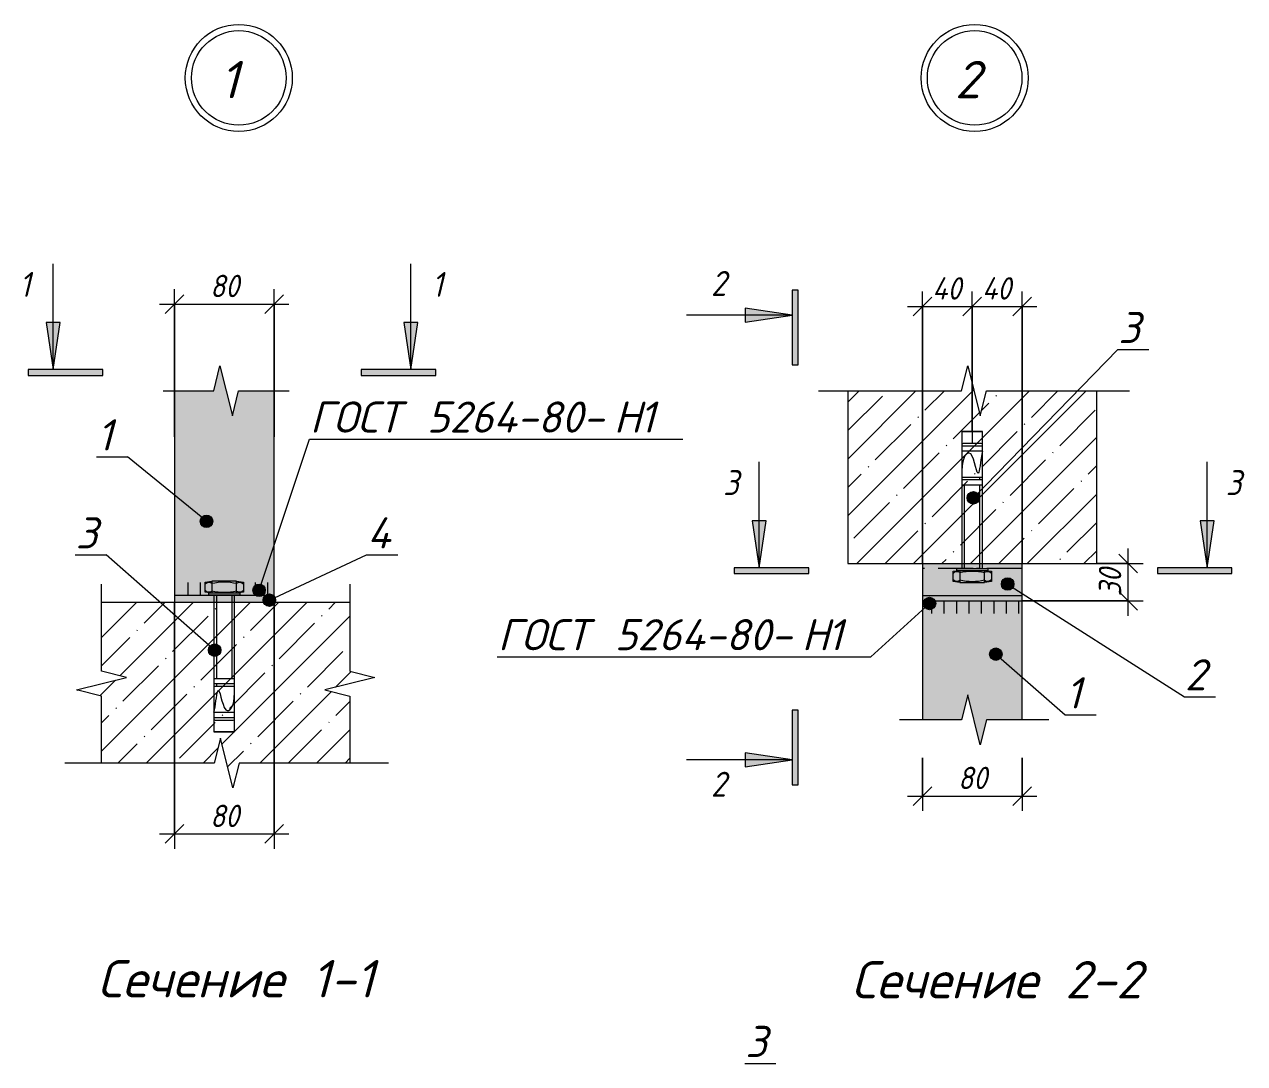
# Model space of a CAD drawing. Header units: millimetres. Extents: x 1214 to 43479, y -809 to 8550.
# Drawn here: x 19799 to 20779, y 2429 to 3264 of the extents above; entities that cross this region are included whole.
import ezdxf

# ---------------------------------------------------------------- set-up
doc = ezdxf.new("R2010")
doc.units = ezdxf.units.MM
doc.linetypes.add('IMPORT-Невидимая', pattern=[39.122222, 28.222222, -10.9])
for name, color, linetype, lineweight in [('A-ANNO-DIMS', 7, 'Continuous', 9), ('A-ANNO-DIMS-10', 7, 'Continuous', 9), ('A-ANNO-NOTE', 7, 'Continuous', 9), ('A-DETL', 7, 'Continuous', 9), ('A-DETL-2', 7, 'Continuous', 5), ('A-DETL-3', 7, 'Continuous', 20), ('A-DETL-4', 7, 'IMPORT-Невидимая', 5), ('A-DETL-GENF', 7, 'Continuous', 9), ('A-DETL-GENF-2', 7, 'Continuous', 5), ('G-ANNO-TEXT', 7, 'Continuous', 9)]:
    doc.layers.add(name, color=color, linetype=linetype, lineweight=lineweight)
doc.layers.add('A-DETL-GENF-1', color=7, linetype='Continuous', lineweight=9, true_color=0xffffff)
doc.styles.add('ISOCPEUR_B_I', font='', dxfattribs={"height": 30})
doc.styles.add('ISOCPEUR_I_1', font='isocpeui.ttf', dxfattribs={"width": 0.9, "height": 18})
doc.styles.add('ISOCPEUR_I_2', font='isocpeui.ttf', dxfattribs={"width": 0.9, "height": 20})
doc.styles.add('ISOCPEUR_I_3', font='isocpeui.ttf', dxfattribs={"height": 25})
doc.styles.get('ISOCPEUR_B_I').set_extended_font_data('ISOCPEUR', italic=True, bold=True)
doc.dimstyles.new('ISO-1_8_0_9К_СРЕДНИЙ', dxfattribs={"dimscale": 304.8, "dimtxt": 17.927661, "dimasz": 0.049213, "dimexe": 0.03937, "dimexo": 0, "dimgap": 0, "dimtad": 1, "dimdec": 0, "dimzin": 0, "dimdsep": 46, "dimtxsty": 'ISOCPEUR_I_1', "dimblk1": 'OBLIQUE', "dimblk2": 'OBLIQUE', "dimsah": 1, "dimcen": 0.09, "dimdle": 0.03937, "dimazin": 0, "dimtfac": 1, "dimtdec": 4, "dimtix": 1, "dimtmove": 0, "dimatfit": 3, "dimfxl": 1, "dimtvp": 1, "dimtolj": 1, "dimtzin": 0, "dimarcsym": 2})
pattern_1 = [(45, (17226.05, 0), (-22.80985, 22.80985), []), (45, (17248.86, 0), (-22.80985, 22.80985), [40.322, -8.064, 0.671, -7.394])]

# ---------------------------------------------------------------- blocks, each defined once
blk = doc.blocks.new('DET_Линия разрыва - Линия разрыва-17294159-АР1_Фахверк_Швеллер 80_Узлы')
at = {"layer": 'A-DETL-GENF'}
for p, q in [((-5, 20), (-10, 0)), ((5, -20), (-5, 20)), ((-10, 0), (-50.54, 0)), ((10, 0), (5, -20)), ((50.54, 0), (10, 0))]:
    blk.add_line(p, q, dxfattribs=at)
blk = doc.blocks.new('DET_Линия разрыва - Линия разрыва-17294160-АР1_Фахверк_Швеллер 80_Узлы')
at = {"layer": 'A-DETL-GENF'}
for p, q in [((-5, 20), (-10, 0)), ((5, -20), (-5, 20)), ((-10, 0), (-63.74, 0)), ((10, 0), (5, -20)), ((80, 0), (10, 0))]:
    blk.add_line(p, q, dxfattribs=at)
blk = doc.blocks.new('DET_Линия разрыва - Линия разрыва-V1-АР1_Фахверк_Швеллер 80_Узлы')
at = {"layer": 'A-DETL-GENF'}
for p, q in [((-5, 20), (-10, 0)), ((5, -20), (-5, 20)), ((-10, 0), (-80, 0)), ((10, 0), (5, -20)), ((63.74, 0), (10, 0))]:
    blk.add_line(p, q, dxfattribs=at)
blk = doc.blocks.new('DET_Линия разрыва - Линия разрыва-17294161-АР1_Фахверк_Швеллер 80_Узлы')
at = {"layer": 'A-DETL-GENF'}
for p, q in [((-5, 20), (-10, 0)), ((5, -20), (-5, 20)), ((-10, 0), (-130, 0)), ((10, 0), (5, -20)), ((130, 0), (10, 0))]:
    blk.add_line(p, q, dxfattribs=at)
blk = doc.blocks.new('DET_Линия разрыва - Линия разрыва-17294162-АР1_Фахверк_Швеллер 80_Узлы')
at = {"layer": 'A-DETL-GENF'}
for p, q in [((-5, 20), (-10, 0)), ((5, -20), (-5, 20)), ((-10, 0), (-60, 0)), ((10, 0), (5, -20)), ((60, 0), (10, 0))]:
    blk.add_line(p, q, dxfattribs=at)
blk = doc.blocks.new('DET_Линия разрыва - Линия разрыва-17294163-АР1_Фахверк_Швеллер 80_Узлы')
at = {"layer": 'A-DETL-GENF'}
for p, q in [((-5, 20), (-10, 0)), ((5, -20), (-5, 20)), ((-10, 0), (-125, 0)), ((10, 0), (5, -20)), ((125, 0), (10, 0))]:
    blk.add_line(p, q, dxfattribs=at)
blk = doc.blocks.new('DIMBLOCK3-АР1_Фахверк_Швеллер 80_Узлы')
at = {"layer": 'A-ANNO-DIMS-10'}
for p, q in [((19919.15, 2799.45), (19919.15, 2601.51)), ((19919.15, 2613.51), (19919.15, 2799.45)), ((19999.15, 2799.45), (19999.15, 2601.51)), ((19999.15, 2613.51), (19999.15, 2799.45)), ((19907.15, 2613.51), (20011.15, 2613.51))]:
    blk.add_line(p, q, dxfattribs=at)
at = {"layer": 'A-ANNO-DIMS-10', "lineweight": 20}
for p, q in [((19919.15, 2613.51), (19926.65, 2621.01)), ((19999.15, 2613.51), (20006.65, 2621.01)), ((19919.15, 2613.51), (19911.65, 2606.01)), ((19999.15, 2613.51), (19991.65, 2606.01))]:
    blk.add_line(p, q, dxfattribs=at)
at = {"layer": 'A-ANNO-DIMS-10', "color": 0, "insert": (19947.77, 2637.03), "char_height": 18, "width": 27.3052, "attachment_point": 1, "line_spacing_factor": 1.149209, "style": 'ISOCPEUR_I_1'}
blk.add_mtext('80', dxfattribs=at)
blk = doc.blocks.new('_Oblique')
at = {"color": 0, "linetype": 'ByBlock', "lineweight": -2}
blk.add_line((-0.5, -0.5), (0.5, 0.5), dxfattribs=at)
blk = doc.blocks.new('DIMBLOCK4-АР1_Фахверк_Швеллер 80_Узлы')
at = {"layer": 'A-ANNO-DIMS-10'}
for p, q in [((20520.08, 2674.72), (20520.08, 2632)), ((20520.08, 2644), (20520.08, 2674.72)), ((20600.08, 2674.72), (20600.08, 2632)), ((20600.08, 2644), (20600.08, 2674.72)), ((20508.08, 2644), (20612.08, 2644))]:
    blk.add_line(p, q, dxfattribs=at)
at = {"layer": 'A-ANNO-DIMS-10', "lineweight": 20}
for p, q in [((20520.08, 2644), (20527.58, 2651.5)), ((20600.08, 2644), (20607.58, 2651.5)), ((20520.08, 2644), (20512.58, 2636.5)), ((20600.08, 2644), (20592.58, 2636.5))]:
    blk.add_line(p, q, dxfattribs=at)
at = {"layer": 'A-ANNO-DIMS-10', "color": 0, "insert": (20548.7, 2667.52), "char_height": 18, "width": 27.3052, "attachment_point": 1, "line_spacing_factor": 1.149209, "style": 'ISOCPEUR_I_1'}
blk.add_mtext('80', dxfattribs=at)
blk = doc.blocks.new('DIMBLOCK5-АР1_Фахверк_Швеллер 80_Узлы')
at = {"layer": 'A-ANNO-DIMS-10', "lineweight": 20}
for p, q in [((20685.31, 2830.72), (20677.81, 2838.22)), ((20685.31, 2830.72), (20692.81, 2823.22)), ((20685.31, 2800.72), (20677.81, 2808.22)), ((20685.31, 2800.72), (20692.81, 2793.22))]:
    blk.add_line(p, q, dxfattribs=at)
at = {"layer": 'A-ANNO-DIMS-10'}
for p, q in [((20685.31, 2788.72), (20685.31, 2842.72)), ((20660.08, 2830.72), (20697.31, 2830.72)), ((20685.31, 2830.72), (20660.08, 2830.72)), ((20600.08, 2800.72), (20697.31, 2800.72)), ((20685.31, 2800.72), (20600.08, 2800.72))]:
    blk.add_line(p, q, dxfattribs=at)
at = {"layer": 'A-ANNO-DIMS-10', "color": 0, "insert": (20661.79, 2804.34), "char_height": 18, "width": 27.3052, "attachment_point": 1, "rotation": 90, "line_spacing_factor": 1.149209, "style": 'ISOCPEUR_I_1'}
blk.add_mtext('30', dxfattribs=at)
blk = doc.blocks.new('DIMBLOCK26-АР1_Фахверк_Швеллер 80_Узлы')
at = {"layer": 'A-ANNO-DIMS-10'}
for p, q in [((19919.15, 2932.47), (19919.15, 3051.2)), ((19999.15, 2932.47), (19999.15, 3051.2)), ((19907.15, 3039.2), (20011.15, 3039.2)), ((19919.15, 3039.2), (19919.15, 2932.47)), ((19999.15, 3039.2), (19999.15, 2932.47))]:
    blk.add_line(p, q, dxfattribs=at)
at = {"layer": 'A-ANNO-DIMS-10', "lineweight": 20}
for p, q in [((19919.15, 3039.2), (19911.65, 3031.7)), ((19919.15, 3039.2), (19926.65, 3046.7)), ((19999.15, 3039.2), (19991.65, 3031.7)), ((19999.15, 3039.2), (20006.65, 3046.7))]:
    blk.add_line(p, q, dxfattribs=at)
at = {"layer": 'A-ANNO-DIMS-10', "color": 0, "insert": (19947.77, 3062.72), "char_height": 18, "width": 27.3052, "attachment_point": 1, "line_spacing_factor": 1.149209, "style": 'ISOCPEUR_I_1'}
blk.add_mtext('80', dxfattribs=at)
blk = doc.blocks.new('DIMBLOCK27-АР1_Фахверк_Швеллер 80_Узлы')
at = {"layer": 'A-ANNO-DIMS-10'}
for p, q in [((20520.08, 2830.72), (20520.08, 3049.27)), ((20560.08, 2936.72), (20560.08, 3049.27)), ((20508.08, 3037.27), (20560.08, 3037.27)), ((20520.08, 3037.27), (20520.08, 2830.72)), ((20560.08, 3037.27), (20560.08, 2936.72))]:
    blk.add_line(p, q, dxfattribs=at)
at = {"layer": 'A-ANNO-DIMS-10', "lineweight": 20}
for p, q in [((20520.08, 3037.27), (20527.58, 3044.77)), ((20560.08, 3037.27), (20567.58, 3044.77)), ((20520.08, 3037.27), (20512.58, 3029.77)), ((20560.08, 3037.27), (20552.58, 3029.77))]:
    blk.add_line(p, q, dxfattribs=at)
at = {"layer": 'A-ANNO-DIMS-10', "color": 0, "insert": (20528.01, 3060.79), "char_height": 18, "width": 28.9601, "attachment_point": 1, "line_spacing_factor": 1.149209, "style": 'ISOCPEUR_I_1'}
blk.add_mtext('40', dxfattribs=at)
blk = doc.blocks.new('DIMBLOCK28-АР1_Фахверк_Швеллер 80_Узлы')
at = {"layer": 'A-ANNO-DIMS-10'}
for p, q in [((20560.08, 2936.72), (20560.08, 3049.27)), ((20600.08, 2830.72), (20600.08, 3049.27)), ((20560.08, 3037.27), (20612.08, 3037.27)), ((20560.08, 3037.27), (20560.08, 2936.72)), ((20600.08, 3037.27), (20600.08, 2830.72))]:
    blk.add_line(p, q, dxfattribs=at)
at = {"layer": 'A-ANNO-DIMS-10', "lineweight": 20}
for p, q in [((20560.08, 3037.27), (20567.58, 3044.77)), ((20600.08, 3037.27), (20607.58, 3044.77)), ((20560.08, 3037.27), (20552.58, 3029.77)), ((20600.08, 3037.27), (20592.58, 3029.77))]:
    blk.add_line(p, q, dxfattribs=at)
at = {"layer": 'A-ANNO-DIMS-10', "color": 0, "insert": (20568.01, 3060.79), "char_height": 18, "width": 28.9601, "attachment_point": 1, "line_spacing_factor": 1.149209, "style": 'ISOCPEUR_I_1'}
blk.add_mtext('40', dxfattribs=at)
blk = doc.blocks.new('_AT__Текстовая выноска - _AT__Текстовая выноска-17339261-АР1_Фахверк_Швеллер 80_Узлы')
at = {"layer": 'A-ANNO-NOTE'}
blk.add_line((0, 0), (30, 0), dxfattribs=at)
blk = doc.blocks.new('_AT__Текстовая выноска - _AT__Текстовая выноска-17339234-АР1_Фахверк_Швеллер 80_Узлы')
at = {"layer": 'A-ANNO-NOTE'}
blk.add_line((0, 0), (2.5, 0), dxfattribs=at)

msp = doc.modelspace()

# ---------------------------------------------------------------- hatches: boundary and pattern name
at = {"layer": 'A-ANNO-NOTE'}
h = msp.add_hatch(color=256, dxfattribs=at)
edge = h.paths.add_edge_path(flags=0)
edge.add_arc((20560.97899, 2883.56441), 5, 0, 360)
h = msp.add_hatch(color=256, dxfattribs=at)
edge = h.paths.add_edge_path(flags=0)
edge.add_arc((19944.91988, 2864.68116), 5, 0, 360)
h = msp.add_hatch(color=256, dxfattribs=at)
edge = h.paths.add_edge_path(flags=0)
edge.add_arc((19987.13865, 2809.28537), 5, 0, 360)
h = msp.add_hatch(color=256, dxfattribs=at)
edge = h.paths.add_edge_path(flags=0)
edge.add_arc((20588.50101, 2814.31911), 5, 0, 360)
h = msp.add_hatch(color=256, dxfattribs=at)
edge = h.paths.add_edge_path(flags=0)
edge.add_arc((19995.37318, 2801.33283), 5, 0, 360)
h = msp.add_hatch(color=256, dxfattribs=at)
edge = h.paths.add_edge_path(flags=0)
edge.add_arc((20525.69983, 2798.69584), 5, 0, 360)
h = msp.add_hatch(color=256, dxfattribs=at)
edge = h.paths.add_edge_path(flags=0)
edge.add_arc((19951.43691, 2761.15752), 5, 0, 360)
h = msp.add_hatch(color=256, dxfattribs=at)
edge = h.paths.add_edge_path(flags=0)
edge.add_arc((20578.99771, 2757.92328), 5, 0, 360)
at = {"layer": 'A-DETL-GENF'}
for points in [[(20420.15464, 2990.39417), (20420.15464, 3050.27094), (20415.46693, 3050.27094), (20415.46693, 2990.39417)], [(20377.74822, 3024.61314), (20415.46693, 3030.27094), (20377.74822, 3035.92875)], [(19821.61041, 2986.53673), (19827.26822, 3024.25544), (19815.95261, 3024.25544)], [(20108.99904, 2986.53673), (20114.65684, 3024.25544), (20103.34123, 3024.25544)], [(19827.26822, 2981.84903), (19861.48718, 2981.84903), (19861.48718, 2986.53673), (19801.61041, 2986.53673), (19801.61041, 2981.84903), (19822.31357, 2981.84903)], [(20069.12227, 2981.84903), (20128.99904, 2981.84903), (20128.99904, 2986.53673), (20069.12227, 2986.53673)], [(20388.89529, 2827.32206), (20394.55309, 2865.04076), (20383.23748, 2865.04076), (20388.38576, 2830.71893)], [(20748.75941, 2827.32206), (20754.41721, 2865.04076), (20743.1016, 2865.04076), (20748.24987, 2830.71893)], [(20389.59844, 2822.63435), (20428.77206, 2822.63435), (20428.77206, 2827.32206), (20368.89529, 2827.32206), (20368.89529, 2822.63435), (20388.89529, 2822.63435)], [(20743.1016, 2822.63435), (20768.75941, 2822.63435), (20768.75941, 2827.32206), (20708.88264, 2827.32206), (20708.88264, 2822.63435)], [(20420.15464, 2652.99983), (20420.15464, 2712.8766), (20415.46693, 2712.8766), (20415.46693, 2652.99983)], [(20377.74822, 2667.34202), (20415.46693, 2672.99983), (20377.74822, 2678.65763)]]:
    msp.add_hatch(color=256, dxfattribs=at).paths.add_polyline_path(points, flags=0)
at = {"layer": 'A-DETL-GENF-1'}
for points in [[(19999.14707, 2805.4507), (19999.14707, 2969.46964), (19970.69198, 2969.46964), (19965.69198, 2949.46964), (19955.69198, 2989.46964), (19950.69198, 2969.46964), (19919.14707, 2969.46964), (19919.14707, 2805.4507), (19970.69198, 2805.4507)], [(20600.07735, 2800.71893), (20600.07735, 2830.71893), (20520.07735, 2830.71893), (20520.07735, 2800.71893)], [(19999.14707, 2799.4507), (19999.14707, 2805.4507), (19919.14707, 2805.4507), (19919.14707, 2799.4507)], [(20566.50908, 2685.21821), (20571.50908, 2705.21821), (20600.07735, 2705.21821), (20600.07735, 2800.71893), (20520.07735, 2800.71893), (20520.07735, 2705.21821), (20551.50908, 2705.21821), (20556.50908, 2725.21821), (20561.50908, 2705.21821)]]:
    msp.add_hatch(color=256, dxfattribs=at).paths.add_polyline_path(points, flags=0)
at = {"layer": 'A-DETL-GENF-2'}
h = msp.add_hatch(dxfattribs=at)
h.set_pattern_fill('FP_1', color=256, style=0, pattern_type=2)
h.set_pattern_definition(pattern_1)
h.paths.add_polyline_path([(20460.07735, 2830.71893), (20660.07735, 2830.71893), (20660.07735, 2969.46964), (20571.50908, 2969.46964), (20566.50908, 2949.46964), (20556.50908, 2989.46964), (20551.50908, 2969.46964), (20460.07735, 2969.46964)], flags=0)
h = msp.add_hatch(dxfattribs=at)
h.set_pattern_fill('FP_1', color=256, style=0, pattern_type=2)
h.set_pattern_definition(pattern_1)
h.paths.add_polyline_path([(19966.03468, 2650.4507), (19971.03468, 2670.4507), (20060.03422, 2670.4507), (20060.03422, 2724.19009), (20040.03422, 2729.19009), (20080.03422, 2739.19009), (20060.03422, 2744.19009), (20060.03422, 2799.4507), (19860.52414, 2799.4507), (19860.52414, 2744.19009), (19880.52414, 2739.19009), (19840.52414, 2729.19009), (19860.52414, 2724.19009), (19860.52414, 2670.4507), (19951.03468, 2670.4507), (19956.03468, 2690.4507), (19961.03468, 2670.4507)], flags=0)

# ---------------------------------------------------------------- linework, layer by layer
at = {"layer": 'A-ANNO-NOTE'}
for p, q in [((20560.97899, 2883.56441), (20676.9681, 3002.59899)), ((19987.13865, 2809.28537), (20027.50364, 2930.68321)), ((19944.91988, 2864.68116), (19881.48754, 2916.36301)), ((19951.43691, 2761.15752), (19864.37203, 2837.65353)), ((19995.37318, 2801.33283), (20073.55023, 2837.65353)), ((20588.50101, 2814.31911), (20730.48592, 2723.6149)), ((20525.69983, 2798.69584), (20478.49118, 2755.84753)), ((20578.99771, 2757.92328), (20634.72385, 2709.16683))]:
    msp.add_line(p, q, dxfattribs=at)
for centre in [(20560.97899, 2883.56441), (19944.91988, 2864.68116), (19987.13865, 2809.28537), (20588.50101, 2814.31911), (19995.37318, 2801.33283), (20525.69983, 2798.69584), (19951.43691, 2761.15752), (20578.99771, 2757.92328)]:
    msp.add_circle(centre, 5, dxfattribs=at)
at = {"layer": 'A-DETL'}
for centre, radius in [((19970.83991, 3220.838), 43), ((19970.83991, 3220.838), 38), ((20562.02507, 3220.838), 43), ((20562.02507, 3220.838), 38)]:
    msp.add_circle(centre, radius, dxfattribs=at)
at = {"layer": 'A-DETL-2'}
for p, q in [((19821.61041, 2986.53673), (19821.61041, 3071.53673)), ((20108.99904, 2986.53673), (20108.99904, 3071.53673)), ((20415.46693, 3050.27094), (20415.46693, 3030.27094)), ((20420.15464, 3050.27094), (20415.46693, 3050.27094)), ((20420.15464, 2990.39417), (20420.15464, 3050.27094)), ((20415.46693, 3030.27094), (20330.46693, 3030.27094)), ((20377.74822, 3035.92875), (20377.74822, 3024.61314)), ((20415.46693, 3030.27094), (20377.74822, 3035.92875)), ((20377.74822, 3024.61314), (20415.46693, 3030.27094)), ((20415.46693, 3030.27094), (20415.46693, 2990.39417)), ((19815.95261, 3024.25544), (19821.61041, 2986.53673)), ((19827.26822, 3024.25544), (19815.95261, 3024.25544)), ((19821.61041, 2986.53673), (19827.26822, 3024.25544)), ((20114.65684, 3024.25544), (20103.34123, 3024.25544)), ((20103.34123, 3024.25544), (20108.99904, 2986.53673)), ((20108.99904, 2986.53673), (20114.65684, 3024.25544)), ((20415.46693, 2990.39417), (20420.15464, 2990.39417)), ((19801.61041, 2986.53673), (19801.61041, 2981.84903)), ((19821.61041, 2986.53673), (19801.61041, 2986.53673)), ((19801.61041, 2981.84903), (19861.48718, 2981.84903)), ((19861.48718, 2986.53673), (19821.61041, 2986.53673)), ((19861.48718, 2981.84903), (19861.48718, 2986.53673)), ((20108.99904, 2986.53673), (20069.12227, 2986.53673)), ((20069.12227, 2986.53673), (20069.12227, 2981.84903)), ((20069.12227, 2981.84903), (20128.99904, 2981.84903)), ((20128.99904, 2986.53673), (20108.99904, 2986.53673)), ((20128.99904, 2981.84903), (20128.99904, 2986.53673)), ((19919.14707, 2969.46964), (19919.14707, 2805.4507)), ((19999.14707, 2805.4507), (19999.14707, 2969.46964)), ((20551.81125, 2936.71893), (20568.34345, 2936.71893)), ((20568.34345, 2936.71893), (20551.81125, 2936.71893)), ((20551.81125, 2936.71893), (20551.81125, 2826.71893)), ((20560.07735, 2936.71893), (20560.07735, 2927.13869)), ((20568.34345, 2826.71893), (20568.34345, 2936.71893)), ((20568.34345, 2925.07217), (20551.81125, 2925.07217)), ((20567.37152, 2927.13869), (20552.78318, 2927.13869)), ((20388.89529, 2827.32206), (20388.89529, 2912.32206)), ((20568.34345, 2920.93912), (20551.81125, 2920.93912)), ((20748.75941, 2827.32206), (20748.75941, 2912.32206)), ((20568.34345, 2899.97619), (20551.81125, 2899.97619)), ((20568.34345, 2897.90966), (20551.81125, 2897.90966)), ((20568.34345, 2893.77661), (20551.81125, 2893.77661)), ((20553.91969, 2826.71893), (20553.91969, 2893.77661)), ((20566.18819, 2897.90966), (20566.18819, 2899.97619)), ((20566.235, 2826.71893), (20566.235, 2893.77661)), ((20566.27692, 2897.90966), (20566.27692, 2899.97619)), ((20383.23748, 2865.04076), (20388.89529, 2827.32206)), ((20394.55309, 2865.04076), (20383.23748, 2865.04076)), ((20388.89529, 2827.32206), (20394.55309, 2865.04076)), ((20754.41721, 2865.04076), (20743.1016, 2865.04076)), ((20743.1016, 2865.04076), (20748.75941, 2827.32206)), ((20748.75941, 2827.32206), (20754.41721, 2865.04076)), ((20368.89529, 2827.32206), (20368.89529, 2822.63435)), ((20388.89529, 2827.32206), (20368.89529, 2827.32206)), ((20428.77206, 2827.32206), (20388.89529, 2827.32206)), ((20428.77206, 2822.63435), (20428.77206, 2827.32206)), ((20520.07735, 2830.71893), (20520.07735, 2800.71893)), ((20544.66942, 2824.51426), (20550.15803, 2825.28312)), ((20544.66942, 2816.32098), (20544.66942, 2824.51426)), ((20547.40266, 2826.71893), (20547.40266, 2825.28312)), ((20547.40266, 2826.71893), (20572.75203, 2826.71893)), ((20547.40266, 2825.28312), (20572.75203, 2825.28312)), ((20550.15803, 2825.28312), (20550.15803, 2815.53465)), ((20550.15803, 2825.28312), (20569.99667, 2825.28312)), ((20565.62093, 2826.71893), (20563.5782, 2826.71893)), ((20569.99667, 2815.53465), (20569.99667, 2825.28312)), ((20569.99667, 2825.28312), (20575.48527, 2824.51426)), ((20572.75203, 2825.28312), (20572.75203, 2826.71893)), ((20575.48527, 2824.51426), (20575.48527, 2816.32098)), ((20600.07735, 2800.71893), (20600.07735, 2830.71893)), ((20748.75941, 2827.32206), (20708.88264, 2827.32206)), ((20708.88264, 2827.32206), (20708.88264, 2822.63435)), ((20768.75941, 2827.32206), (20748.75941, 2827.32206)), ((20768.75941, 2822.63435), (20768.75941, 2827.32206)), ((19930.14707, 2805.4507), (19930.14707, 2815.4507)), ((19940.14707, 2805.4507), (19940.14707, 2815.4507)), ((19943.73914, 2815.84865), (19949.22775, 2816.6175)), ((19943.73914, 2807.65536), (19943.73914, 2815.84865)), ((19969.06639, 2816.63497), (19949.22775, 2816.63497)), ((19949.22775, 2816.63497), (19949.22775, 2806.88651)), ((19957.14707, 2816.63497), (19957.14707, 2815.71295)), ((19969.06639, 2806.88651), (19969.06639, 2816.63497)), ((19969.06639, 2816.6175), (19974.55499, 2815.84865)), ((19974.55499, 2815.84865), (19974.55499, 2807.65536)), ((19984.14707, 2805.4507), (19984.14707, 2815.4507)), ((19994.14707, 2805.4507), (19994.14707, 2815.4507)), ((20368.89529, 2822.63435), (20428.77206, 2822.63435)), ((20550.15803, 2815.55212), (20544.66942, 2816.32098)), ((20550.15803, 2815.53465), (20569.99667, 2815.53465)), ((20575.48527, 2816.32098), (20569.99667, 2815.55212)), ((20708.88264, 2822.63435), (20768.75941, 2822.63435)), ((19919.14707, 2805.4507), (19919.14707, 2799.4507)), ((19919.14707, 2805.4507), (19999.14707, 2805.4507)), ((19949.22775, 2806.88651), (19943.73914, 2807.65536)), ((19971.82175, 2806.88651), (19946.47238, 2806.88651)), ((19946.47238, 2806.88651), (19946.47238, 2805.4507)), ((19971.82175, 2805.4507), (19946.47238, 2805.4507)), ((19969.06639, 2806.88651), (19949.22775, 2806.88651)), ((19950.88097, 2805.4507), (19950.88097, 2695.4507)), ((19952.98941, 2805.4507), (19952.98941, 2738.39301)), ((19953.60349, 2805.4507), (19955.64622, 2805.4507)), ((19961.89218, 2805.4507), (19968.89218, 2805.4507)), ((19965.30473, 2805.4507), (19965.30473, 2738.39301)), ((19967.41317, 2695.4507), (19967.41317, 2805.4507)), ((19974.55499, 2807.65536), (19969.06639, 2806.88651)), ((19971.82175, 2805.4507), (19971.82175, 2806.88651)), ((19999.14707, 2799.4507), (19999.14707, 2805.4507)), ((20600.07735, 2804.71893), (20520.07735, 2804.71893)), ((20520.07735, 2800.71893), (20520.07735, 2705.21821)), ((20520.07735, 2800.71893), (20600.07735, 2800.71893)), ((20527.62758, 2790.71893), (20527.62758, 2800.71893)), ((20537.62758, 2790.71893), (20537.62758, 2800.71893)), ((20547.62758, 2790.71893), (20547.62758, 2800.71893)), ((20557.62758, 2790.71893), (20557.62758, 2800.71893)), ((20567.62758, 2790.71893), (20567.62758, 2800.71893)), ((20577.62758, 2790.71893), (20577.62758, 2800.71893)), ((20587.62758, 2790.71893), (20587.62758, 2800.71893)), ((20597.62758, 2790.71893), (20597.62758, 2800.71893)), ((20600.07735, 2705.21821), (20600.07735, 2800.71893)), ((19950.88097, 2738.39301), (19967.41317, 2738.39301)), ((19950.88097, 2734.25996), (19967.41317, 2734.25996)), ((19950.88097, 2732.19344), (19967.41317, 2732.19344)), ((19952.94749, 2734.25996), (19952.94749, 2732.19344)), ((19953.03622, 2734.25996), (19953.03622, 2732.19344)), ((19950.88097, 2711.23051), (19967.41317, 2711.23051)), ((19950.88097, 2707.09746), (19967.41317, 2707.09746)), ((20420.15464, 2712.8766), (20415.46693, 2712.8766)), ((20415.46693, 2712.8766), (20415.46693, 2672.99983)), ((20420.15464, 2652.99983), (20420.15464, 2712.8766)), ((19951.8529, 2705.03093), (19966.44124, 2705.03093)), ((19967.41317, 2695.4507), (19950.88097, 2695.4507)), ((19950.88097, 2695.4507), (19967.41317, 2695.4507)), ((20415.46693, 2672.99983), (20377.74822, 2678.65763)), ((20377.74822, 2678.65763), (20377.74822, 2667.34202)), ((20415.46693, 2672.99983), (20330.46693, 2672.99983)), ((20377.74822, 2667.34202), (20415.46693, 2672.99983)), ((20415.46693, 2672.99983), (20415.46693, 2652.99983)), ((20415.46693, 2652.99983), (20420.15464, 2652.99983))]:
    msp.add_line(p, q, dxfattribs=at)
for centre, radius, start, end in [((20552.99185, 2925.77873), 1.37588, 98.72344894, 149.10051461), ((20567.16285, 2925.77873), 1.37588, 30.89948546, 81.27655106), ((20547.79828, 2819.97618), 4.22871, 56.08031184, 137.72360384), ((20560.07735, 2781.5601), 42.8477, 76.61449587, 103.38550413), ((20572.35642, 2819.97618), 4.22871, 42.27639615, 123.91968815), ((19946.868, 2811.32803), 4.22871, 56.08031185, 137.72360385), ((19959.14707, 2772.91195), 42.8477, 76.61449587, 103.38550413), ((19971.42614, 2811.32803), 4.22871, 42.27639616, 123.91968816), ((20547.79828, 2820.84159), 4.22871, 222.27639616, 303.91968816), ((20560.07735, 2859.25768), 42.8477, 256.61449587, 283.38550413), ((20572.35642, 2820.84159), 4.22871, 236.08031185, 317.72360385), ((19946.868, 2812.19344), 4.22871, 222.27639616, 303.91968815), ((19959.14707, 2850.60953), 42.8477, 256.61449587, 283.38550413), ((19971.42614, 2812.19344), 4.22871, 236.08031184, 317.72360384), ((19952.06157, 2706.39089), 1.37588, 210.89948546, 261.27655106), ((19966.23257, 2706.39089), 1.37588, 278.72344894, 329.10051461)]:
    msp.add_arc(centre, radius, start, end, dxfattribs=at)
for points in [[(20568.34345, 2920.93912), (20567.16361, 2916.22248), (20564.70166, 2890.76399), (20560.94058, 2928.23611), (20551.81125, 2916.24833), (20551.81125, 2905.25033)], [(19950.88097, 2711.23051), (19952.06081, 2715.94715), (19954.52276, 2741.40563), (19958.28383, 2703.93351), (19967.41317, 2715.92129), (19967.41317, 2726.91929)]]:
    msp.add_open_spline(points, degree=3, knots=[3.947127755, 3.947127755, 3.947127755, 3.947127755, 10.095996178, 20.129436715, 28.583815858, 28.583815858, 28.583815858, 28.583815858], dxfattribs=at)
at = {"layer": 'A-DETL-3'}
for p, q in [((20460.07735, 2969.46964), (20460.07735, 2830.71893)), ((20660.07735, 2830.71893), (20660.07735, 2969.46964)), ((20460.07735, 2830.71893), (20660.07735, 2830.71893)), ((20060.03422, 2799.4507), (19860.52414, 2799.4507))]:
    msp.add_line(p, q, dxfattribs=at)
at = {"layer": 'A-DETL-4'}
msp.add_line((20600.07735, 2826.71893), (20520.07735, 2826.71893), dxfattribs=at)

# ---------------------------------------------------------------- block references
at = {"layer": 'A-ANNO-NOTE', "xscale": 10, "yscale": 10, "zscale": 10}
for name, p in [('_AT__Текстовая выноска - _AT__Текстовая выноска-17339234-АР1_Фахверк_Швеллер 80_Узлы', (20676.9681, 3002.59899)), ('_AT__Текстовая выноска - _AT__Текстовая выноска-17339261-АР1_Фахверк_Швеллер 80_Узлы', (20027.50364, 2930.68321)), ('_AT__Текстовая выноска - _AT__Текстовая выноска-17339234-АР1_Фахверк_Швеллер 80_Узлы', (19856.48754, 2916.36301)), ('_AT__Текстовая выноска - _AT__Текстовая выноска-17339234-АР1_Фахверк_Швеллер 80_Узлы', (19839.37203, 2837.65353)), ('_AT__Текстовая выноска - _AT__Текстовая выноска-17339234-АР1_Фахверк_Швеллер 80_Узлы', (20073.55023, 2837.65353)), ('_AT__Текстовая выноска - _AT__Текстовая выноска-17339261-АР1_Фахверк_Швеллер 80_Узлы', (20178.49118, 2755.84753)), ('_AT__Текстовая выноска - _AT__Текстовая выноска-17339234-АР1_Фахверк_Швеллер 80_Узлы', (20730.48592, 2723.6149)), ('_AT__Текстовая выноска - _AT__Текстовая выноска-17339234-АР1_Фахверк_Швеллер 80_Узлы', (20634.72385, 2709.16683)), ('_AT__Текстовая выноска - _AT__Текстовая выноска-17339234-АР1_Фахверк_Швеллер 80_Узлы', (20377.29604, 2429.06398))]:
    msp.add_blockref(name, p, dxfattribs=at)
at = {"layer": 'A-DETL-GENF'}
for name, p, rotation in [('DET_Линия разрыва - Линия разрыва-17294159-АР1_Фахверк_Швеллер 80_Узлы', (19960.69198, 2969.46964), 180), ('DET_Линия разрыва - Линия разрыва-17294163-АР1_Фахверк_Швеллер 80_Узлы', (20561.50908, 2969.46964), 180), ('DET_Линия разрыва - Линия разрыва-V1-АР1_Фахверк_Швеллер 80_Узлы', (19860.52414, 2734.19009), 269.9999999999995), ('DET_Линия разрыва - Линия разрыва-17294160-АР1_Фахверк_Швеллер 80_Узлы', (20060.03422, 2734.19009), 89.99999999999991)]:
    msp.add_blockref(name, p, dxfattribs=dict(at, rotation=rotation))
for name, p in [('DET_Линия разрыва - Линия разрыва-17294162-АР1_Фахверк_Швеллер 80_Узлы', (20561.50908, 2705.21821)), ('DET_Линия разрыва - Линия разрыва-17294161-АР1_Фахверк_Швеллер 80_Узлы', (19961.03468, 2670.4507))]:
    msp.add_blockref(name, p, dxfattribs=at)

# ---------------------------------------------------------------- texts
at = {"layer": 'A-ANNO-NOTE', "char_height": 25, "attachment_point": 1, "style": 'ISOCPEUR_I_3'}
for s, insert, width in [('\\fISOCPEUR|b0|i1|c204|p34|;3', (20677.37828, 3032.84975), 22.44725), ('ГОСТ', (20027.91382, 2960.93397), 94.599125), (' 5264-80-', (20105.96591, 2960.93397), 201.2235625), ('\\fISOCPEUR|b0|i1|c204|p34|;Н', (20271.99195, 2960.93397), 24.8523125), ('\\fISOCPEUR|b0|i1|c204|p34|;1', (20292.49716, 2960.93397), 16.03375), ('\\fISOCPEUR|b0|i1|c204|p34|;1', (19856.89771, 2946.61377), 16.03375), ('\\fISOCPEUR|b0|i1|c204|p34|;3', (19839.7822, 2867.90429), 22.44725), ('\\fISOCPEUR|b0|i1|c204|p34|;4', (20073.96041, 2867.90429), 24.8523125), ('ГОСТ', (20178.90136, 2786.09829), 94.599125), (' 5264-80-', (20256.95344, 2786.09829), 201.2235625), ('\\fISOCPEUR|b0|i1|c204|p34|;Н', (20422.97948, 2786.09829), 24.8523125), ('\\fISOCPEUR|b0|i1|c204|p34|;1', (20443.48469, 2786.09829), 16.03375), ('\\fISOCPEUR|b0|i1|c204|p34|;2', (20730.89609, 2753.86567), 22.44725), ('\\fISOCPEUR|b0|i1|c204|p34|;1', (20635.13402, 2739.41759), 16.03375), ('\\fISOCPEUR|b0|i1|c204|p34|;3', (20377.70622, 2459.31474), 22.44725)]:
    msp.add_mtext(s, dxfattribs=dict(at, insert=insert, width=width))
at = {"layer": 'G-ANNO-TEXT', "attachment_point": 1}
for s, insert, char_height, width, style in [('\\fISOCPEUR|b1|i1|c204|p34|;1', (19955.67768, 3234.54657), 30, 19.2405, 'ISOCPEUR_B_I'), ('\\fISOCPEUR|b1|i1|c204|p34|;2', (20546.17708, 3234.54657), 30, 26.4556875, 'ISOCPEUR_B_I'), ('\\fISOCPEUR|b0|i1|c204|p34|;\\W.9;1', (19794.52885, 3064.972), 20, 11.5443, 'ISOCPEUR_I_2'), ('\\fISOCPEUR|b0|i1|c204|p34|;\\W.9;1', (20125.89965, 3064.972), 20, 11.5443, 'ISOCPEUR_I_2'), ('\\fISOCPEUR|b0|i1|c204|p34|;\\W.9;2', (20350.184, 3065.75732), 20, 15.8734125, 'ISOCPEUR_I_2'), ('\\fISOCPEUR|b0|i1|c204|p34|;\\W.9;3', (20359.91696, 2905.75732), 20, 15.8734125, 'ISOCPEUR_I_2'), ('\\fISOCPEUR|b0|i1|c204|p34|;\\W.9;3', (20763.77604, 2905.75732), 20, 15.8734125, 'ISOCPEUR_I_2'), ('\\fISOCPEUR|b0|i1|c204|p34|;\\W.9;2', (20350.14756, 2663.48621), 20, 15.8734125, 'ISOCPEUR_I_2'), ('Сечение', (19857.23552, 2512.25397), 30, 185.1898125, 'ISOCPEUR_B_I'), (' 1-1', (20010.03239, 2512.25397), 30, 88.185625, 'ISOCPEUR_B_I'), ('Сечение', (20462.86964, 2511.47773), 30, 185.1898125, 'ISOCPEUR_B_I'), (' 2-2', (20615.66652, 2511.47773), 30, 102.616, 'ISOCPEUR_B_I')]:
    msp.add_mtext(s, dxfattribs=dict(at, insert=insert, char_height=char_height, width=width, style=style))

# ---------------------------------------------------------------- dimensions: what is measured, and where the dimension line sits
at = {"layer": 'A-ANNO-DIMS'}
for base, p1, p2, override, picture, middle in [((19999.14707, 3039.20017), (19919.14707, 2932.46679), (19999.14707, 2932.46679), {"dimpost": '<>', "dimfxl": 80}, 'DIMBLOCK26-АР1_Фахверк_Швеллер 80_Узлы', (19959.14707, 3048.20017)), ((20560.07735, 3037.27144), (20520.07735, 2830.71893), (20560.07735, 2936.71893), {"dimpost": '<>', "dimfxl": 113.296072}, 'DIMBLOCK27-АР1_Фахверк_Швеллер 80_Узлы', (20540.07735, 3046.27144)), ((20600.07735, 3037.27144), (20560.07735, 2936.71893), (20600.07735, 2830.71893), {"dimpost": '<>', "dimfxl": 113.296072}, 'DIMBLOCK28-АР1_Фахверк_Швеллер 80_Узлы', (20580.07735, 3046.27144)), ((19999.14707, 2613.51422), (19919.14707, 2799.4507), (19999.14707, 2799.4507), {"dimpost": '<>', "dimfxl": 80}, 'DIMBLOCK3-АР1_Фахверк_Швеллер 80_Узлы', (19959.14707, 2622.51422)), ((20600.07735, 2644.00247), (20520.07735, 2674.71893), (20600.07735, 2674.71893), {"dimpost": '<>', "dimfxl": 80}, 'DIMBLOCK4-АР1_Фахверк_Швеллер 80_Узлы', (20560.07735, 2653.00247))]:
    dim = msp.add_linear_dim(base=base, p1=p1, p2=p2, dimstyle='ISO-1_8_0_9К_СРЕДНИЙ', override=override, dxfattribs=at)
    dim.commit()
    dim.dimension.update_dxf_attribs({"geometry": picture, "text_midpoint": middle})
dim = msp.add_linear_dim(base=(20685.30734, 2830.71893), p1=(20600.07735, 2800.71893), p2=(20660.07735, 2830.71893), angle=90, dimstyle='ISO-1_8_0_9К_СРЕДНИЙ', override={"dimpost": '<>', "dimfxl": 67.082039}, dxfattribs=at)
dim.commit()
dim.dimension.update_dxf_attribs({"geometry": 'DIMBLOCK5-АР1_Фахверк_Швеллер 80_Узлы', "text_midpoint": (20676.30734, 2815.71893)})

doc.saveas('drawing.dxf')
